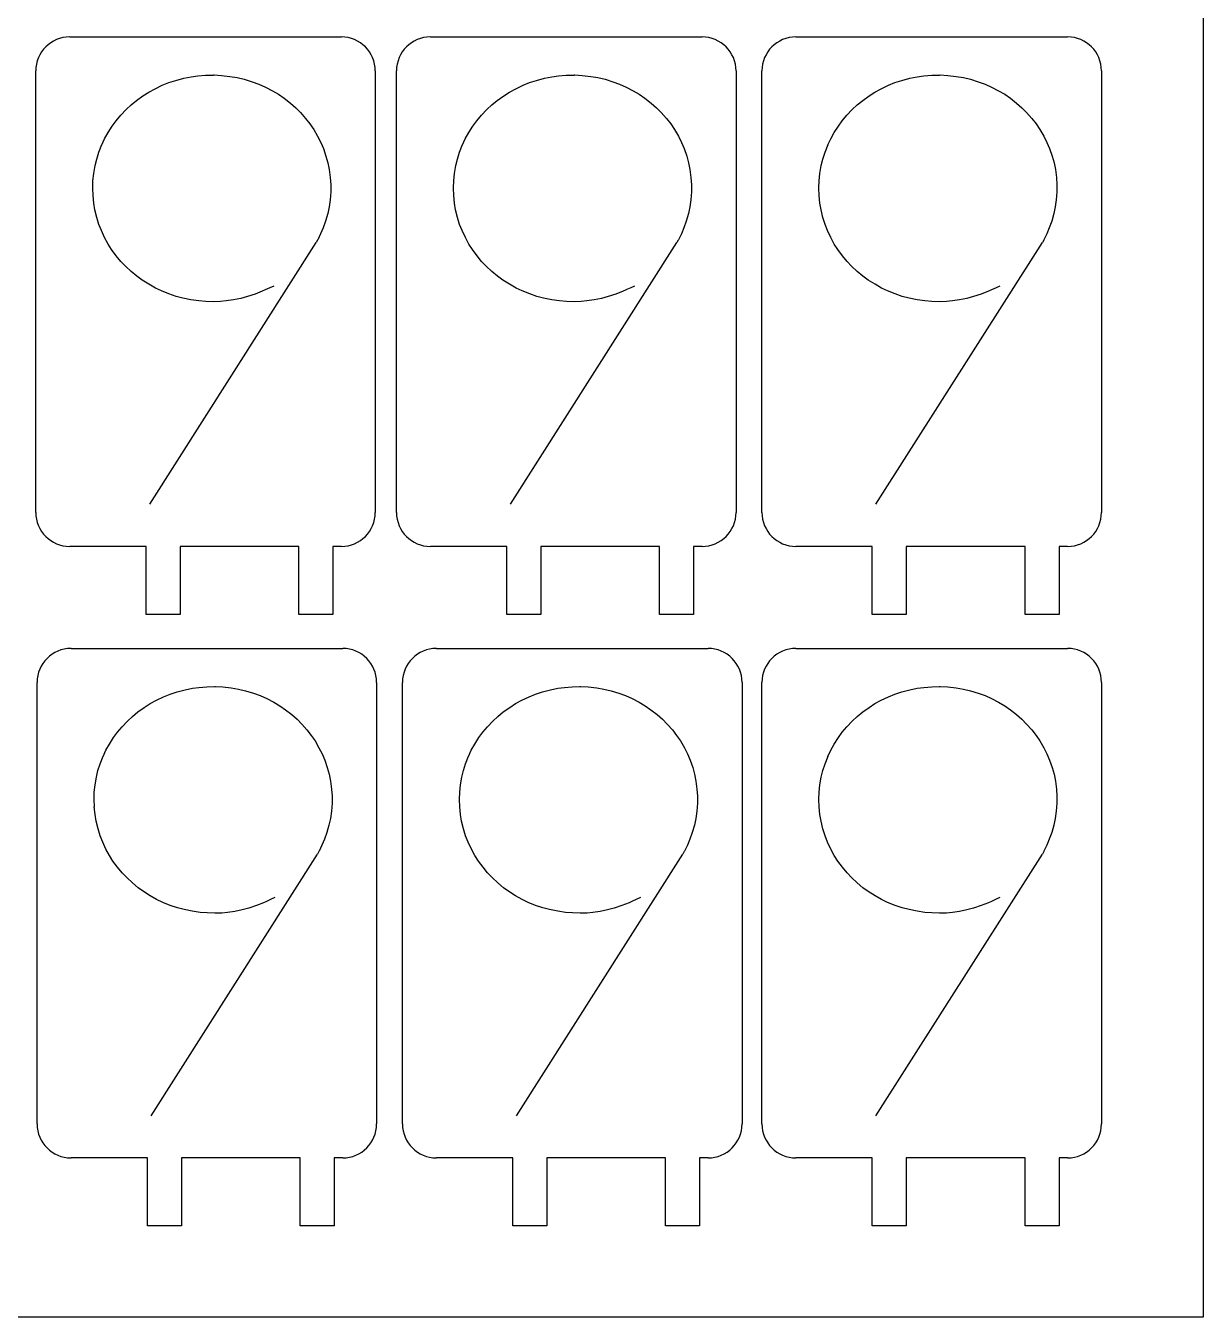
# Model space of a CAD drawing. Header units: millimetres. Extents: x 2133 to 4632, y 1065 to 2652.
# Drawn here: x 3925.3 to 4064, y 1555.6 to 1707.6 of the extents above; entities that cross this region are included whole.
import ezdxf

# ---------------------------------------------------------------- set-up
doc = ezdxf.new("R2010")
doc.units = ezdxf.units.MM
doc.layers.add('细实线', color=7, linetype='Continuous', lineweight=25)

msp = doc.modelspace()

# ---------------------------------------------------------------- linework, layer by layer
for points in [[(3944.805, 1701.652), (3945.588, 1701.754)], [(3945.588, 1701.754), (3946.513, 1701.826)], [(3946.513, 1701.826), (3947.41, 1701.854)], [(3947.41, 1701.854), (3947.447, 1701.854)], [(3947.497, 1701.858), (3947.527, 1701.858)], [(3947.527, 1701.858), (3948.405, 1701.808)], [(3948.405, 1701.808), (3949.393, 1701.699)], [(3949.393, 1701.699), (3950.247, 1701.559)], [(3987.298, 1701.652), (3988.081, 1701.754)], [(3988.081, 1701.754), (3989.006, 1701.826)], [(3989.006, 1701.826), (3989.902, 1701.854)], [(3989.902, 1701.854), (3989.94, 1701.854)], [(3989.99, 1701.858), (3990.02, 1701.858)], [(3990.02, 1701.858), (3990.897, 1701.808)], [(3990.897, 1701.808), (3991.885, 1701.699)], [(3991.885, 1701.699), (3992.74, 1701.559)], [(4030.342, 1701.652), (4031.124, 1701.754)], [(4031.124, 1701.754), (4032.05, 1701.826)], [(4032.05, 1701.826), (4032.946, 1701.854)], [(4032.946, 1701.854), (4032.983, 1701.854)], [(4033.033, 1701.858), (4033.063, 1701.858)], [(4033.063, 1701.858), (4033.941, 1701.808)], [(4033.941, 1701.808), (4034.929, 1701.699)], [(4034.929, 1701.699), (4035.783, 1701.559)], [(3939.821, 1699.837), (3940.567, 1700.24)], [(3940.567, 1700.24), (3941.423, 1700.647)], [(3941.423, 1700.647), (3942.185, 1700.96)], [(3942.185, 1700.96), (3943.007, 1701.225)], [(3943.007, 1701.225), (3943.946, 1701.473)], [(3943.946, 1701.473), (3944.805, 1701.652)], [(3950.247, 1701.559), (3951.081, 1701.353)], [(3951.081, 1701.353), (3952.006, 1701.072)], [(3952.006, 1701.072), (3952.799, 1700.785)], [(3952.799, 1700.785), (3953.56, 1700.439)], [(3953.56, 1700.439), (3954.398, 1700.004)], [(3982.314, 1699.837), (3983.06, 1700.24)], [(3983.06, 1700.24), (3983.916, 1700.647)], [(3983.916, 1700.647), (3984.678, 1700.96)], [(3984.678, 1700.96), (3985.5, 1701.225)], [(3985.5, 1701.225), (3986.439, 1701.473)], [(3986.439, 1701.473), (3987.298, 1701.652)], [(3992.74, 1701.559), (3993.574, 1701.353)], [(3993.574, 1701.353), (3994.498, 1701.072)], [(3994.498, 1701.072), (3995.292, 1700.785)], [(3995.292, 1700.785), (3996.053, 1700.439)], [(3996.053, 1700.439), (3996.891, 1700.004)], [(4025.357, 1699.837), (4026.104, 1700.24)], [(4026.104, 1700.24), (4026.959, 1700.647)], [(4026.959, 1700.647), (4027.722, 1700.96)], [(4027.722, 1700.96), (4028.544, 1701.225)], [(4028.544, 1701.225), (4029.483, 1701.473)], [(4029.483, 1701.473), (4030.342, 1701.652)], [(4035.783, 1701.559), (4036.618, 1701.353)], [(4036.618, 1701.353), (4037.542, 1701.072)], [(4037.542, 1701.072), (4038.336, 1700.785)], [(4038.336, 1700.785), (4039.097, 1700.439)], [(4039.097, 1700.439), (4039.934, 1700.004)], [(3937.737, 1698.327), (3938.389, 1698.853)], [(3938.389, 1698.853), (3939.143, 1699.4)], [(3939.143, 1699.4), (3939.821, 1699.837)], [(3954.398, 1700.004), (3955.113, 1699.584)], [(3955.113, 1699.584), (3955.783, 1699.116)], [(3955.783, 1699.116), (3956.515, 1698.545)], [(3980.23, 1698.327), (3980.882, 1698.853)], [(3980.882, 1698.853), (3981.636, 1699.4)], [(3981.636, 1699.4), (3982.314, 1699.837)], [(3996.891, 1700.004), (3997.606, 1699.584)], [(3997.606, 1699.584), (3998.276, 1699.116)], [(3998.276, 1699.116), (3999.008, 1698.545)], [(4023.274, 1698.327), (4023.926, 1698.853)], [(4023.926, 1698.853), (4024.68, 1699.4)], [(4024.68, 1699.4), (4025.357, 1699.837)], [(4039.934, 1700.004), (4040.649, 1699.584)], [(4040.649, 1699.584), (4041.32, 1699.116)], [(4041.32, 1699.116), (4042.052, 1698.545)], [(3936.526, 1697.113), (3937.16, 1697.781)], [(3937.16, 1697.781), (3937.737, 1698.327)], [(3956.515, 1698.545), (3957.134, 1698.007)], [(3957.134, 1698.007), (3957.698, 1697.434)], [(3957.698, 1697.434), (3958.305, 1696.743)], [(3979.019, 1697.113), (3979.653, 1697.781)], [(3979.653, 1697.781), (3980.23, 1698.327)], [(3999.008, 1698.545), (3999.627, 1698.007)], [(3999.627, 1698.007), (4000.191, 1697.434)], [(4000.191, 1697.434), (4000.798, 1696.743)], [(4022.063, 1697.113), (4022.696, 1697.781)], [(4022.696, 1697.781), (4023.274, 1698.327)], [(4042.052, 1698.545), (4042.67, 1698.007)], [(4042.67, 1698.007), (4043.234, 1697.434)], [(4043.234, 1697.434), (4043.842, 1696.743)], [(3935.031, 1695.067), (3935.525, 1695.84)], [(3935.525, 1695.84), (3935.986, 1696.478)], [(3935.986, 1696.478), (3936.526, 1697.113)], [(3958.305, 1696.743), (3958.811, 1696.104)], [(3958.811, 1696.104), (3959.254, 1695.44)], [(3977.524, 1695.067), (3978.018, 1695.84)], [(3978.018, 1695.84), (3978.479, 1696.478)], [(3978.479, 1696.478), (3979.019, 1697.113)], [(4000.798, 1696.743), (4001.304, 1696.104)], [(4001.304, 1696.104), (4001.747, 1695.44)], [(4020.567, 1695.067), (4021.062, 1695.84)], [(4021.062, 1695.84), (4021.522, 1696.478)], [(4021.522, 1696.478), (4022.063, 1697.113)], [(4043.842, 1696.743), (4044.347, 1696.104)], [(4044.347, 1696.104), (4044.79, 1695.44)], [(3934.29, 1693.625), (3934.62, 1694.34)], [(3934.62, 1694.34), (3935.031, 1695.067)], [(3959.254, 1695.44), (3959.718, 1694.649)], [(3959.718, 1694.649), (3960.093, 1693.923)], [(3976.783, 1693.625), (3977.112, 1694.34)], [(3977.112, 1694.34), (3977.524, 1695.067)], [(4001.747, 1695.44), (4002.211, 1694.649)], [(4002.211, 1694.649), (4002.585, 1693.923)], [(4019.827, 1693.625), (4020.156, 1694.34)], [(4020.156, 1694.34), (4020.567, 1695.067)], [(4044.79, 1695.44), (4045.254, 1694.649)], [(4045.254, 1694.649), (4045.629, 1693.923)], [(3933.691, 1691.962), (3933.955, 1692.766)], [(3933.955, 1692.766), (3934.304, 1693.661)], [(3960.093, 1693.923), (3960.399, 1693.186)], [(3960.399, 1693.186), (3960.701, 1692.312)], [(3976.184, 1691.962), (3976.447, 1692.766)], [(3976.447, 1692.766), (3976.797, 1693.661)], [(4002.585, 1693.923), (4002.891, 1693.186)], [(4002.891, 1693.186), (4003.194, 1692.312)], [(4019.228, 1691.962), (4019.491, 1692.766)], [(4019.491, 1692.766), (4019.841, 1693.661)], [(4045.629, 1693.923), (4045.935, 1693.186)], [(4045.935, 1693.186), (4046.238, 1692.312)], [(3933.35, 1690.26), (3933.508, 1691.186)], [(3933.508, 1691.186), (3933.691, 1691.962)], [(3960.701, 1692.312), (3960.928, 1691.514)], [(3960.928, 1691.514), (3961.082, 1690.72)], [(3975.843, 1690.26), (3976.001, 1691.186)], [(3976.001, 1691.186), (3976.184, 1691.962)], [(4003.194, 1692.312), (4003.421, 1691.514)], [(4003.421, 1691.514), (4003.575, 1690.72)], [(4018.886, 1690.26), (4019.045, 1691.186)], [(4019.045, 1691.186), (4019.228, 1691.962)], [(4046.238, 1692.312), (4046.465, 1691.514)], [(4046.465, 1691.514), (4046.619, 1690.72)], [(3933.252, 1689.396), (3933.35, 1690.26)], [(3961.082, 1690.72), (3961.204, 1689.785)], [(3961.204, 1689.785), (3961.265, 1688.934)], [(3975.745, 1689.396), (3975.843, 1690.26)], [(4003.575, 1690.72), (4003.697, 1689.785)], [(4003.697, 1689.785), (4003.758, 1688.934)], [(4018.789, 1689.396), (4018.886, 1690.26)], [(4046.619, 1690.72), (4046.74, 1689.785)], [(4046.74, 1689.785), (4046.802, 1688.934)], [(3933.23, 1688.584), (3933.252, 1689.396)], [(3933.262, 1687.636), (3933.23, 1688.584)], [(3961.255, 1688.113), (3961.185, 1687.169)], [(3961.265, 1688.934), (3961.255, 1688.113)], [(3975.723, 1688.584), (3975.745, 1689.396)], [(3975.755, 1687.636), (3975.723, 1688.584)], [(4003.748, 1688.113), (4003.678, 1687.169)], [(4003.758, 1688.934), (4003.748, 1688.113)], [(4018.766, 1688.584), (4018.789, 1689.396)], [(4018.799, 1687.636), (4018.766, 1688.584)], [(4046.792, 1688.113), (4046.721, 1687.169)], [(4046.802, 1688.934), (4046.792, 1688.113)], [(3933.342, 1686.77), (3933.259, 1687.673)], [(3933.482, 1685.984), (3933.342, 1686.77)], [(3961.185, 1687.169), (3961.074, 1686.33)], [(3975.835, 1686.77), (3975.752, 1687.673)], [(3975.975, 1685.984), (3975.835, 1686.77)], [(4003.678, 1687.169), (4003.567, 1686.33)], [(4018.878, 1686.77), (4018.795, 1687.673)], [(4019.019, 1685.984), (4018.878, 1686.77)], [(4046.721, 1687.169), (4046.61, 1686.33)], [(3933.703, 1685.078), (3933.482, 1685.984)], [(3933.952, 1684.259), (3933.703, 1685.078)], [(3960.901, 1685.546), (3960.646, 1684.655)], [(3961.074, 1686.33), (3960.901, 1685.546)], [(3976.196, 1685.078), (3975.975, 1685.984)], [(3976.445, 1684.259), (3976.196, 1685.078)], [(4003.394, 1685.546), (4003.139, 1684.655)], [(4003.567, 1686.33), (4003.394, 1685.546)], [(4019.239, 1685.078), (4019.019, 1685.984)], [(4019.488, 1684.259), (4019.239, 1685.078)], [(4046.437, 1685.546), (4046.182, 1684.655)], [(4046.61, 1686.33), (4046.437, 1685.546)], [(3934.241, 1683.534), (3933.952, 1684.259)], [(3934.631, 1682.703), (3934.241, 1683.534)], [(3960.37, 1683.86), (3960.072, 1683.167)], [(3960.646, 1684.655), (3960.37, 1683.86)], [(3976.734, 1683.534), (3976.445, 1684.259)], [(3977.124, 1682.703), (3976.734, 1683.534)], [(4002.862, 1683.86), (4002.564, 1683.167)], [(4003.139, 1684.655), (4002.862, 1683.86)], [(4019.777, 1683.534), (4019.488, 1684.259)], [(4020.168, 1682.703), (4019.777, 1683.534)], [(4045.906, 1683.86), (4045.608, 1683.167)], [(4046.182, 1684.655), (4045.906, 1683.86)], [(3935.035, 1681.954), (3934.631, 1682.703)], [(3935.456, 1681.303), (3935.035, 1681.954)], [(3960.072, 1683.167), (3959.725, 1682.45)], [(3977.527, 1681.954), (3977.124, 1682.703)], [(3977.949, 1681.303), (3977.527, 1681.954)], [(4002.564, 1683.167), (4002.218, 1682.45)], [(4020.571, 1681.954), (4020.168, 1682.703)], [(4020.993, 1681.303), (4020.571, 1681.954)], [(4045.608, 1683.167), (4045.262, 1682.45)], [(3935.998, 1680.566), (3935.456, 1681.303)], [(3936.538, 1679.906), (3935.998, 1680.566)], [(3978.491, 1680.566), (3977.949, 1681.303)], [(3979.031, 1679.906), (3978.491, 1680.566)], [(4021.535, 1680.566), (4020.993, 1681.303)], [(4022.075, 1679.906), (4021.535, 1680.566)], [(3937.076, 1679.345), (3936.538, 1679.906)], [(3937.749, 1678.718), (3937.076, 1679.345)], [(3979.568, 1679.345), (3979.031, 1679.906)], [(3980.242, 1678.718), (3979.568, 1679.345)], [(4022.612, 1679.345), (4022.075, 1679.906)], [(4023.286, 1678.718), (4022.612, 1679.345)], [(3938.41, 1678.162), (3937.749, 1678.718)], [(3939.049, 1677.705), (3938.41, 1678.162)], [(3939.836, 1677.206), (3939.049, 1677.705)], [(3980.903, 1678.162), (3980.242, 1678.718)], [(3981.542, 1677.705), (3980.903, 1678.162)], [(3982.329, 1677.206), (3981.542, 1677.705)], [(4023.947, 1678.162), (4023.286, 1678.718)], [(4024.585, 1677.705), (4023.947, 1678.162)], [(4025.372, 1677.206), (4024.585, 1677.705)], [(3940.601, 1676.765), (3939.836, 1677.206)], [(3941.32, 1676.428), (3940.601, 1676.765)], [(3942.202, 1676.075), (3941.32, 1676.428)], [(3943.053, 1675.782), (3942.202, 1676.075)], [(3952.356, 1676.064), (3951.45, 1675.762)], [(3953.2, 1676.392), (3952.356, 1676.064)], [(3953.549, 1676.548), (3953.2, 1676.392)], [(3954.1, 1676.798), (3953.546, 1676.546)], [(3954.539, 1676.999), (3954.1, 1676.798)], [(3983.094, 1676.765), (3982.329, 1677.206)], [(3983.813, 1676.428), (3983.094, 1676.765)], [(3984.694, 1676.075), (3983.813, 1676.428)], [(3985.546, 1675.782), (3984.694, 1676.075)], [(3994.849, 1676.064), (3993.942, 1675.762)], [(3995.693, 1676.392), (3994.849, 1676.064)], [(3996.042, 1676.548), (3995.693, 1676.392)], [(3996.593, 1676.798), (3996.038, 1676.546)], [(3997.032, 1676.999), (3996.593, 1676.798)], [(4026.138, 1676.765), (4025.372, 1677.206)], [(4026.856, 1676.428), (4026.138, 1676.765)], [(4027.738, 1676.075), (4026.856, 1676.428)], [(4028.59, 1675.782), (4027.738, 1676.075)], [(4037.892, 1676.064), (4036.986, 1675.762)], [(4038.736, 1676.392), (4037.892, 1676.064)], [(4039.085, 1676.548), (4038.736, 1676.392)], [(4039.636, 1676.798), (4039.082, 1676.546)], [(4040.076, 1676.999), (4039.636, 1676.798)], [(3943.843, 1675.576), (3943.053, 1675.782)], [(3944.801, 1675.386), (3943.843, 1675.576)], [(3945.722, 1675.251), (3944.801, 1675.386)], [(3946.54, 1675.188), (3945.722, 1675.251)], [(3947.45, 1675.163), (3946.54, 1675.188)], [(3948.262, 1675.178), (3947.45, 1675.163)], [(3948.946, 1675.244), (3948.262, 1675.178)], [(3949.804, 1675.378), (3948.946, 1675.244)], [(3950.66, 1675.55), (3949.804, 1675.378)], [(3951.45, 1675.762), (3950.66, 1675.55)], [(3986.336, 1675.576), (3985.546, 1675.782)], [(3987.294, 1675.386), (3986.336, 1675.576)], [(3988.215, 1675.251), (3987.294, 1675.386)], [(3989.033, 1675.188), (3988.215, 1675.251)], [(3989.943, 1675.163), (3989.033, 1675.188)], [(3990.754, 1675.178), (3989.943, 1675.163)], [(3991.439, 1675.244), (3990.754, 1675.178)], [(3992.297, 1675.378), (3991.439, 1675.244)], [(3993.153, 1675.55), (3992.297, 1675.378)], [(3993.942, 1675.762), (3993.153, 1675.55)], [(4029.38, 1675.576), (4028.59, 1675.782)], [(4030.337, 1675.386), (4029.38, 1675.576)], [(4031.259, 1675.251), (4030.337, 1675.386)], [(4032.076, 1675.188), (4031.259, 1675.251)], [(4032.986, 1675.163), (4032.076, 1675.188)], [(4033.798, 1675.178), (4032.986, 1675.163)], [(4034.483, 1675.244), (4033.798, 1675.178)], [(4035.34, 1675.378), (4034.483, 1675.244)], [(4036.197, 1675.55), (4035.34, 1675.378)], [(4036.986, 1675.762), (4036.197, 1675.55)], [(3941.578, 1628.636), (3942.34, 1628.95)], [(3942.34, 1628.95), (3943.162, 1629.214)], [(3943.162, 1629.214), (3944.101, 1629.462)], [(3944.101, 1629.462), (3944.96, 1629.641)], [(3944.96, 1629.641), (3945.743, 1629.743)], [(3945.743, 1629.743), (3946.668, 1629.815)], [(3946.668, 1629.815), (3947.564, 1629.843)], [(3947.564, 1629.843), (3947.602, 1629.843)], [(3947.652, 1629.847), (3947.682, 1629.847)], [(3947.682, 1629.847), (3948.559, 1629.797)], [(3948.559, 1629.797), (3949.547, 1629.688)], [(3949.547, 1629.688), (3950.402, 1629.548)], [(3950.402, 1629.548), (3951.236, 1629.342)], [(3951.236, 1629.342), (3952.16, 1629.062)], [(3952.16, 1629.062), (3952.954, 1628.774)], [(3952.954, 1628.774), (3953.715, 1628.429)], [(3984.621, 1628.636), (3985.384, 1628.95)], [(3985.384, 1628.95), (3986.206, 1629.214)], [(3986.206, 1629.214), (3987.145, 1629.462)], [(3987.145, 1629.462), (3988.004, 1629.641)], [(3988.004, 1629.641), (3988.786, 1629.743)], [(3988.786, 1629.743), (3989.712, 1629.815)], [(3989.712, 1629.815), (3990.608, 1629.843)], [(3990.608, 1629.843), (3990.645, 1629.843)], [(3990.695, 1629.847), (3990.725, 1629.847)], [(3990.725, 1629.847), (3991.603, 1629.797)], [(3991.603, 1629.797), (3992.591, 1629.688)], [(3992.591, 1629.688), (3993.445, 1629.548)], [(3993.445, 1629.548), (3994.28, 1629.342)], [(3994.28, 1629.342), (3995.204, 1629.062)], [(3995.204, 1629.062), (3995.998, 1628.774)], [(3995.998, 1628.774), (3996.759, 1628.429)], [(4026.959, 1628.636), (4027.722, 1628.95)], [(4027.722, 1628.95), (4028.544, 1629.214)], [(4028.544, 1629.214), (4029.483, 1629.462)], [(4029.483, 1629.462), (4030.342, 1629.641)], [(4030.342, 1629.641), (4031.124, 1629.743)], [(4031.124, 1629.743), (4032.05, 1629.815)], [(4032.05, 1629.815), (4032.946, 1629.843)], [(4032.946, 1629.843), (4032.983, 1629.843)], [(4033.033, 1629.847), (4033.063, 1629.847)], [(4033.063, 1629.847), (4033.941, 1629.797)], [(4033.941, 1629.797), (4034.929, 1629.688)], [(4034.929, 1629.688), (4035.783, 1629.548)], [(4035.783, 1629.548), (4036.618, 1629.342)], [(4036.618, 1629.342), (4037.542, 1629.062)], [(4037.542, 1629.062), (4038.336, 1628.774)], [(4038.336, 1628.774), (4039.097, 1628.429)], [(3938.544, 1626.843), (3939.298, 1627.389)], [(3939.298, 1627.389), (3939.976, 1627.827)], [(3939.976, 1627.827), (3940.722, 1628.23)], [(3940.722, 1628.23), (3941.578, 1628.636)], [(3953.715, 1628.429), (3954.553, 1627.993)], [(3954.553, 1627.993), (3955.268, 1627.573)], [(3955.268, 1627.573), (3955.938, 1627.106)], [(3981.588, 1626.843), (3982.342, 1627.389)], [(3982.342, 1627.389), (3983.019, 1627.827)], [(3983.019, 1627.827), (3983.766, 1628.23)], [(3983.766, 1628.23), (3984.621, 1628.636)], [(3996.759, 1628.429), (3997.596, 1627.993)], [(3997.596, 1627.993), (3998.311, 1627.573)], [(3998.311, 1627.573), (3998.982, 1627.106)], [(4023.926, 1626.843), (4024.68, 1627.389)], [(4024.68, 1627.389), (4025.357, 1627.827)], [(4025.357, 1627.827), (4026.104, 1628.23)], [(4026.104, 1628.23), (4026.959, 1628.636)], [(4039.097, 1628.429), (4039.934, 1627.993)], [(4039.934, 1627.993), (4040.649, 1627.573)], [(4040.649, 1627.573), (4041.32, 1627.106)], [(3936.681, 1625.102), (3937.315, 1625.77)], [(3937.315, 1625.77), (3937.892, 1626.316)], [(3937.892, 1626.316), (3938.544, 1626.843)], [(3955.938, 1627.106), (3956.67, 1626.534)], [(3956.67, 1626.534), (3957.289, 1625.997)], [(3957.289, 1625.997), (3957.853, 1625.423)], [(3979.725, 1625.102), (3980.358, 1625.77)], [(3980.358, 1625.77), (3980.936, 1626.316)], [(3980.936, 1626.316), (3981.588, 1626.843)], [(3998.982, 1627.106), (3999.714, 1626.534)], [(3999.714, 1626.534), (4000.332, 1625.997)], [(4000.332, 1625.997), (4000.896, 1625.423)], [(4022.063, 1625.102), (4022.696, 1625.77)], [(4022.696, 1625.77), (4023.274, 1626.316)], [(4023.274, 1626.316), (4023.926, 1626.843)], [(4041.32, 1627.106), (4042.052, 1626.534)], [(4042.052, 1626.534), (4042.67, 1625.997)], [(4042.67, 1625.997), (4043.234, 1625.423)], [(3935.68, 1623.83), (3936.141, 1624.468)], [(3936.141, 1624.468), (3936.681, 1625.102)], [(3957.853, 1625.423), (3958.46, 1624.733)], [(3958.46, 1624.733), (3958.966, 1624.093)], [(3978.724, 1623.83), (3979.184, 1624.468)], [(3979.184, 1624.468), (3979.725, 1625.102)], [(4000.896, 1625.423), (4001.504, 1624.733)], [(4001.504, 1624.733), (4002.009, 1624.093)], [(4021.062, 1623.83), (4021.522, 1624.468)], [(4021.522, 1624.468), (4022.063, 1625.102)], [(4043.234, 1625.423), (4043.842, 1624.733)], [(4043.842, 1624.733), (4044.347, 1624.093)], [(3934.774, 1622.329), (3935.186, 1623.057)], [(3935.186, 1623.057), (3935.68, 1623.83)], [(3958.966, 1624.093), (3959.409, 1623.429)], [(3959.409, 1623.429), (3959.873, 1622.638)], [(3959.873, 1622.638), (3960.247, 1621.912)], [(3977.818, 1622.329), (3978.229, 1623.057)], [(3978.229, 1623.057), (3978.724, 1623.83)], [(4002.009, 1624.093), (4002.452, 1623.429)], [(4002.452, 1623.429), (4002.916, 1622.638)], [(4002.916, 1622.638), (4003.291, 1621.912)], [(4020.156, 1622.329), (4020.567, 1623.057)], [(4020.567, 1623.057), (4021.062, 1623.83)], [(4044.347, 1624.093), (4044.79, 1623.429)], [(4044.79, 1623.429), (4045.254, 1622.638)], [(4045.254, 1622.638), (4045.629, 1621.912)], [(3934.109, 1620.755), (3934.459, 1621.65)], [(3934.445, 1621.615), (3934.774, 1622.329)], [(3960.247, 1621.912), (3960.553, 1621.175)], [(3960.553, 1621.175), (3960.856, 1620.301)], [(3977.153, 1620.755), (3977.503, 1621.65)], [(3977.489, 1621.615), (3977.818, 1622.329)], [(4003.291, 1621.912), (4003.597, 1621.175)], [(4003.597, 1621.175), (4003.9, 1620.301)], [(4019.491, 1620.755), (4019.841, 1621.65)], [(4019.827, 1621.615), (4020.156, 1622.329)], [(4045.629, 1621.912), (4045.935, 1621.175)], [(4045.935, 1621.175), (4046.238, 1620.301)], [(3933.663, 1619.176), (3933.846, 1619.951)], [(3933.846, 1619.951), (3934.109, 1620.755)], [(3960.856, 1620.301), (3961.083, 1619.504)], [(3976.707, 1619.176), (3976.89, 1619.951)], [(3976.89, 1619.951), (3977.153, 1620.755)], [(4003.9, 1620.301), (4004.126, 1619.504)], [(4019.045, 1619.176), (4019.228, 1619.951)], [(4019.228, 1619.951), (4019.491, 1620.755)], [(4046.238, 1620.301), (4046.465, 1619.504)], [(3933.407, 1617.385), (3933.505, 1618.249)], [(3933.505, 1618.249), (3933.663, 1619.176)], [(3961.083, 1619.504), (3961.237, 1618.709)], [(3961.237, 1618.709), (3961.359, 1617.774)], [(3976.451, 1617.385), (3976.548, 1618.249)], [(3976.548, 1618.249), (3976.707, 1619.176)], [(4004.126, 1619.504), (4004.281, 1618.709)], [(4004.281, 1618.709), (4004.402, 1617.774)], [(4018.789, 1617.385), (4018.886, 1618.249)], [(4018.886, 1618.249), (4019.045, 1619.176)], [(4046.465, 1619.504), (4046.619, 1618.709)], [(4046.619, 1618.709), (4046.74, 1617.774)], [(3933.385, 1616.574), (3933.407, 1617.385)], [(3933.417, 1615.626), (3933.385, 1616.574)], [(3961.359, 1617.774), (3961.42, 1616.924)], [(3961.42, 1616.924), (3961.41, 1616.102)], [(3976.428, 1616.574), (3976.451, 1617.385)], [(3976.461, 1615.626), (3976.428, 1616.574)], [(4004.402, 1617.774), (4004.464, 1616.924)], [(4004.464, 1616.924), (4004.454, 1616.102)], [(4018.766, 1616.574), (4018.789, 1617.385)], [(4018.799, 1615.626), (4018.766, 1616.574)], [(4046.74, 1617.774), (4046.802, 1616.924)], [(4046.802, 1616.924), (4046.792, 1616.102)], [(3933.497, 1614.759), (3933.414, 1615.662)], [(3961.34, 1615.158), (3961.229, 1614.319)], [(3961.41, 1616.102), (3961.34, 1615.158)], [(3976.54, 1614.759), (3976.457, 1615.662)], [(4004.383, 1615.158), (4004.272, 1614.319)], [(4004.454, 1616.102), (4004.383, 1615.158)], [(4018.878, 1614.759), (4018.795, 1615.662)], [(4046.721, 1615.158), (4046.61, 1614.319)], [(4046.792, 1616.102), (4046.721, 1615.158)], [(3933.637, 1613.974), (3933.497, 1614.759)], [(3933.858, 1613.068), (3933.637, 1613.974)], [(3961.056, 1613.535), (3960.801, 1612.644)], [(3961.229, 1614.319), (3961.056, 1613.535)], [(3976.681, 1613.974), (3976.54, 1614.759)], [(3976.901, 1613.068), (3976.681, 1613.974)], [(4004.099, 1613.535), (4003.844, 1612.644)], [(4004.272, 1614.319), (4004.099, 1613.535)], [(4019.019, 1613.974), (4018.878, 1614.759)], [(4019.239, 1613.068), (4019.019, 1613.974)], [(4046.437, 1613.535), (4046.182, 1612.644)], [(4046.61, 1614.319), (4046.437, 1613.535)], [(3934.107, 1612.248), (3933.858, 1613.068)], [(3934.396, 1611.523), (3934.107, 1612.248)], [(3960.801, 1612.644), (3960.524, 1611.849)], [(3977.15, 1612.248), (3976.901, 1613.068)], [(3977.439, 1611.523), (3977.15, 1612.248)], [(4003.844, 1612.644), (4003.568, 1611.849)], [(4019.488, 1612.248), (4019.239, 1613.068)], [(4019.777, 1611.523), (4019.488, 1612.248)], [(4046.182, 1612.644), (4045.906, 1611.849)], [(3934.786, 1610.692), (3934.396, 1611.523)], [(3935.189, 1609.944), (3934.786, 1610.692)], [(3960.226, 1611.156), (3959.88, 1610.44)], [(3960.524, 1611.849), (3960.226, 1611.156)], [(3977.83, 1610.692), (3977.439, 1611.523)], [(3978.233, 1609.944), (3977.83, 1610.692)], [(4003.27, 1611.156), (4002.924, 1610.44)], [(4003.568, 1611.849), (4003.27, 1611.156)], [(4020.168, 1610.692), (4019.777, 1611.523)], [(4020.571, 1609.944), (4020.168, 1610.692)], [(4045.608, 1611.156), (4045.262, 1610.44)], [(4045.906, 1611.849), (4045.608, 1611.156)], [(3935.611, 1609.292), (3935.189, 1609.944)], [(3936.153, 1608.555), (3935.611, 1609.292)], [(3978.655, 1609.292), (3978.233, 1609.944)], [(3979.197, 1608.555), (3978.655, 1609.292)], [(4020.993, 1609.292), (4020.571, 1609.944)], [(4021.535, 1608.555), (4020.993, 1609.292)], [(3936.693, 1607.895), (3936.153, 1608.555)], [(3937.23, 1607.334), (3936.693, 1607.895)], [(3979.737, 1607.895), (3979.197, 1608.555)], [(3980.274, 1607.334), (3979.737, 1607.895)], [(4022.075, 1607.895), (4021.535, 1608.555)], [(4022.612, 1607.334), (4022.075, 1607.895)], [(3937.904, 1606.707), (3937.23, 1607.334)], [(3938.565, 1606.152), (3937.904, 1606.707)], [(3939.204, 1605.694), (3938.565, 1606.152)], [(3980.948, 1606.707), (3980.274, 1607.334)], [(3981.609, 1606.152), (3980.948, 1606.707)], [(3982.247, 1605.694), (3981.609, 1606.152)], [(4023.286, 1606.707), (4022.612, 1607.334)], [(4023.947, 1606.152), (4023.286, 1606.707)], [(4024.585, 1605.694), (4023.947, 1606.152)], [(3939.991, 1605.195), (3939.204, 1605.694)], [(3940.756, 1604.755), (3939.991, 1605.195)], [(3941.475, 1604.417), (3940.756, 1604.755)], [(3942.356, 1604.064), (3941.475, 1604.417)], [(3953.355, 1604.381), (3952.511, 1604.053)], [(3953.704, 1604.537), (3953.355, 1604.381)], [(3954.255, 1604.788), (3953.7, 1604.536)], [(3954.694, 1604.988), (3954.255, 1604.788)], [(3983.034, 1605.195), (3982.247, 1605.694)], [(3983.8, 1604.755), (3983.034, 1605.195)], [(3984.518, 1604.417), (3983.8, 1604.755)], [(3985.4, 1604.064), (3984.518, 1604.417)], [(3996.398, 1604.381), (3995.554, 1604.053)], [(3996.747, 1604.537), (3996.398, 1604.381)], [(3997.298, 1604.788), (3996.744, 1604.536)], [(3997.738, 1604.988), (3997.298, 1604.788)], [(4025.372, 1605.195), (4024.585, 1605.694)], [(4026.138, 1604.755), (4025.372, 1605.195)], [(4026.856, 1604.417), (4026.138, 1604.755)], [(4027.738, 1604.064), (4026.856, 1604.417)], [(4038.736, 1604.381), (4037.892, 1604.053)], [(4039.085, 1604.537), (4038.736, 1604.381)], [(4039.636, 1604.788), (4039.082, 1604.536)], [(4040.076, 1604.988), (4039.636, 1604.788)], [(3943.208, 1603.771), (3942.356, 1604.064)], [(3943.998, 1603.566), (3943.208, 1603.771)], [(3944.956, 1603.376), (3943.998, 1603.566)], [(3945.877, 1603.241), (3944.956, 1603.376)], [(3946.695, 1603.178), (3945.877, 1603.241)], [(3947.605, 1603.152), (3946.695, 1603.178)], [(3948.416, 1603.167), (3947.605, 1603.152)], [(3949.101, 1603.233), (3948.416, 1603.167)], [(3949.959, 1603.367), (3949.101, 1603.233)], [(3950.815, 1603.54), (3949.959, 1603.367)], [(3951.604, 1603.752), (3950.815, 1603.54)], [(3952.511, 1604.053), (3951.604, 1603.752)], [(3986.252, 1603.771), (3985.4, 1604.064)], [(3987.042, 1603.566), (3986.252, 1603.771)], [(3987.999, 1603.376), (3987.042, 1603.566)], [(3988.92, 1603.241), (3987.999, 1603.376)], [(3989.738, 1603.178), (3988.92, 1603.241)], [(3990.648, 1603.152), (3989.738, 1603.178)], [(3991.46, 1603.167), (3990.648, 1603.152)], [(3992.145, 1603.233), (3991.46, 1603.167)], [(3993.002, 1603.367), (3992.145, 1603.233)], [(3993.859, 1603.54), (3993.002, 1603.367)], [(3994.648, 1603.752), (3993.859, 1603.54)], [(3995.554, 1604.053), (3994.648, 1603.752)], [(4028.59, 1603.771), (4027.738, 1604.064)], [(4029.38, 1603.566), (4028.59, 1603.771)], [(4030.337, 1603.376), (4029.38, 1603.566)], [(4031.259, 1603.241), (4030.337, 1603.376)], [(4032.076, 1603.178), (4031.259, 1603.241)], [(4032.986, 1603.152), (4032.076, 1603.178)], [(4033.798, 1603.167), (4032.986, 1603.152)], [(4034.483, 1603.233), (4033.798, 1603.167)], [(4035.34, 1603.367), (4034.483, 1603.233)], [(4036.197, 1603.54), (4035.34, 1603.367)], [(4036.986, 1603.752), (4036.197, 1603.54)], [(4037.892, 1604.053), (4036.986, 1603.752)]]:
    msp.add_lwpolyline(points)
at = {"layer": '细实线'}
for p, q in [((3930.513, 1706.342), (3962.513, 1706.342)), ((3973.006, 1706.342), (4005.006, 1706.342)), ((4016.05, 1706.342), (4048.05, 1706.342)), ((3926.513, 1650.342), (3926.513, 1702.342)), ((3947.447, 1701.854), (3947.497, 1701.858)), ((3966.513, 1702.342), (3966.513, 1650.342)), ((3969.006, 1650.342), (3969.006, 1702.342)), ((3989.94, 1701.854), (3989.99, 1701.858)), ((4009.006, 1702.342), (4009.006, 1650.342)), ((4012.05, 1650.342), (4012.05, 1702.342)), ((4032.983, 1701.854), (4033.033, 1701.858)), ((4052.05, 1702.342), (4052.05, 1650.342)), ((3939.951, 1651.305), (3959.554, 1682.121)), ((3959.709, 1682.416), (3959.554, 1682.121)), ((3959.725, 1682.45), (3959.709, 1682.416)), ((3982.444, 1651.305), (4002.047, 1682.121)), ((4002.201, 1682.416), (4002.047, 1682.121)), ((4002.218, 1682.45), (4002.201, 1682.416)), ((4025.488, 1651.305), (4045.091, 1682.121)), ((4045.245, 1682.416), (4045.091, 1682.121)), ((4045.262, 1682.45), (4045.245, 1682.416)), ((3939.513, 1646.342), (3930.513, 1646.342)), ((3939.513, 1638.342), (3939.513, 1646.342)), ((3957.513, 1646.342), (3943.513, 1646.342)), ((3943.513, 1646.342), (3943.513, 1638.342)), ((3957.513, 1638.342), (3957.513, 1646.342)), ((3962.513, 1646.342), (3961.513, 1646.342)), ((3961.513, 1646.342), (3961.513, 1638.342)), ((3982.006, 1646.342), (3973.006, 1646.342)), ((3982.006, 1638.342), (3982.006, 1646.342)), ((4000.006, 1646.342), (3986.006, 1646.342)), ((3986.006, 1646.342), (3986.006, 1638.342)), ((4000.006, 1638.342), (4000.006, 1646.342)), ((4005.006, 1646.342), (4004.006, 1646.342)), ((4004.006, 1646.342), (4004.006, 1638.342)), ((4025.05, 1646.342), (4016.05, 1646.342)), ((4025.05, 1638.342), (4025.05, 1646.342)), ((4043.05, 1646.342), (4029.05, 1646.342)), ((4029.05, 1646.342), (4029.05, 1638.342)), ((4043.05, 1638.342), (4043.05, 1646.342)), ((4048.05, 1646.342), (4047.05, 1646.342)), ((4047.05, 1646.342), (4047.05, 1638.342)), ((3943.513, 1638.342), (3939.513, 1638.342)), ((3961.513, 1638.342), (3957.513, 1638.342)), ((3986.006, 1638.342), (3982.006, 1638.342)), ((4004.006, 1638.342), (4000.006, 1638.342)), ((4029.05, 1638.342), (4025.05, 1638.342)), ((4047.05, 1638.342), (4043.05, 1638.342)), ((3930.668, 1634.331), (3962.668, 1634.331)), ((3973.712, 1634.331), (4005.712, 1634.331)), ((4016.05, 1634.331), (4048.05, 1634.331)), ((3926.668, 1578.331), (3926.668, 1630.331)), ((3966.668, 1630.331), (3966.668, 1578.331)), ((3969.712, 1578.331), (3969.712, 1630.331)), ((4009.712, 1630.331), (4009.712, 1578.331)), ((4012.05, 1578.331), (4012.05, 1630.331)), ((4052.05, 1630.331), (4052.05, 1578.331)), ((3947.602, 1629.843), (3947.652, 1629.847)), ((3990.645, 1629.843), (3990.695, 1629.847)), ((4032.983, 1629.843), (4033.033, 1629.847)), ((3940.106, 1579.294), (3959.709, 1610.11)), ((3959.863, 1610.405), (3959.709, 1610.11)), ((3959.88, 1610.44), (3959.863, 1610.405)), ((3983.15, 1579.294), (4002.753, 1610.11)), ((4002.907, 1610.405), (4002.753, 1610.11)), ((4002.924, 1610.44), (4002.907, 1610.405)), ((4025.488, 1579.294), (4045.091, 1610.11)), ((4045.245, 1610.405), (4045.091, 1610.11)), ((4045.262, 1610.44), (4045.245, 1610.405)), ((3939.668, 1574.331), (3930.668, 1574.331)), ((3939.668, 1566.331), (3939.668, 1574.331)), ((3957.668, 1574.331), (3943.668, 1574.331)), ((3943.668, 1574.331), (3943.668, 1566.331)), ((3957.668, 1566.331), (3957.668, 1574.331)), ((3962.668, 1574.331), (3961.668, 1574.331)), ((3961.668, 1574.331), (3961.668, 1566.331)), ((3982.712, 1574.331), (3973.712, 1574.331)), ((3982.712, 1566.331), (3982.712, 1574.331)), ((4000.712, 1574.331), (3986.712, 1574.331)), ((3986.712, 1574.331), (3986.712, 1566.331)), ((4000.712, 1566.331), (4000.712, 1574.331)), ((4005.712, 1574.331), (4004.712, 1574.331)), ((4004.712, 1574.331), (4004.712, 1566.331)), ((4025.05, 1574.331), (4016.05, 1574.331)), ((4025.05, 1566.331), (4025.05, 1574.331)), ((4043.05, 1574.331), (4029.05, 1574.331)), ((4029.05, 1574.331), (4029.05, 1566.331)), ((4043.05, 1566.331), (4043.05, 1574.331)), ((4048.05, 1574.331), (4047.05, 1574.331)), ((4047.05, 1574.331), (4047.05, 1566.331)), ((3943.668, 1566.331), (3939.668, 1566.331)), ((3961.668, 1566.331), (3957.668, 1566.331)), ((3986.712, 1566.331), (3982.712, 1566.331)), ((4004.712, 1566.331), (4000.712, 1566.331)), ((4029.05, 1566.331), (4025.05, 1566.331)), ((4047.05, 1566.331), (4043.05, 1566.331))]:
    msp.add_line(p, q, dxfattribs=at)
msp.add_lwpolyline([(3664.028, 1855.576), (4064.028, 1855.576), (4064.028, 1555.576), (3664.028, 1555.576)], close=True, dxfattribs=at)
for centre, start, end in [((3930.513, 1702.342), 90, 180), ((3962.513, 1702.342), 0, 90), ((3973.006, 1702.342), 90, 180), ((4005.006, 1702.342), 0, 90), ((4016.05, 1702.342), 90, 180), ((4048.05, 1702.342), 0, 90), ((3930.513, 1650.342), 180, 270), ((3962.513, 1650.342), 270, 0), ((3973.006, 1650.342), 180, 270), ((4005.006, 1650.342), 270, 0), ((4016.05, 1650.342), 180, 270), ((4048.05, 1650.342), 270, 0), ((3930.668, 1630.331), 90, 180), ((3962.668, 1630.331), 0, 90), ((3973.712, 1630.331), 90, 180), ((4005.712, 1630.331), 0, 90), ((4016.05, 1630.331), 90, 180), ((4048.05, 1630.331), 0, 90), ((3930.668, 1578.331), 180, 270), ((3962.668, 1578.331), 270, 0), ((3973.712, 1578.331), 180, 270), ((4005.712, 1578.331), 270, 0), ((4016.05, 1578.331), 180, 270), ((4048.05, 1578.331), 270, 0)]:
    msp.add_arc(centre, 4, start, end, dxfattribs=at)

doc.saveas('drawing.dxf')
